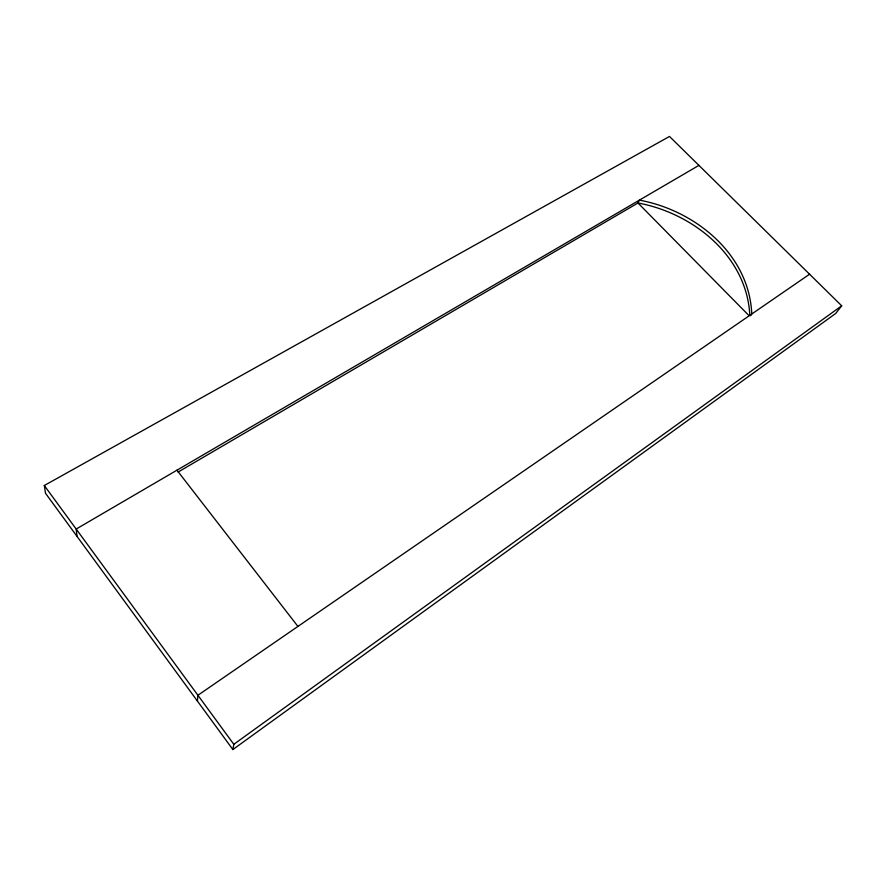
<?xml version="1.0" encoding="UTF-8"?>
<svg xmlns="http://www.w3.org/2000/svg" width="886" height="886" viewBox="0 0 886 886"><rect width="100%" height="100%" fill="white"/><g stroke="black" fill="none" stroke-linecap="round" stroke-linejoin="round"><path stroke-width="1.33" d="M197.39 701.036L197.91 695.277L809.582 274.206M232.863 749.556L233.815 744.306L841.7 305.803L669.495 136.444L44.3 485.517L45.507 493.269L232.863 749.556L835.708 313.456L841.7 305.803M750.564 315.748L751.76 314.021C749.312 254.16 695.111 210.325 639.393 200.147L637.986 202.994L178.064 472.072M698.921 165.383L76.174 529.042L77.038 536.407M749.002 315.637L637.986 202.994C693.062 213.094 746.865 256.098 749.811 315.25M176.956 470.189L297.929 626.424M44.3 485.517L233.815 744.306"/></g></svg>
